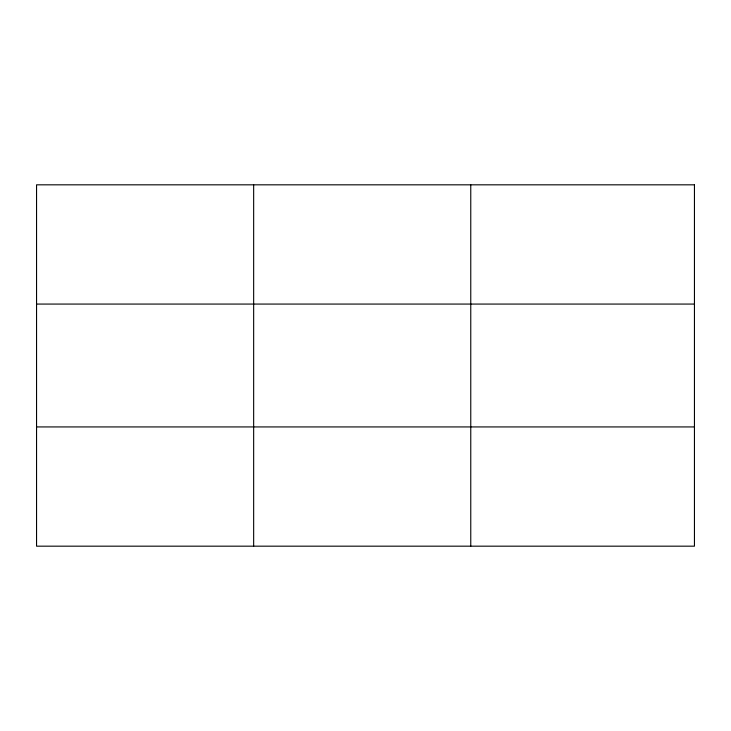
<?xml version="1.0" encoding="UTF-8"?>
<svg xmlns="http://www.w3.org/2000/svg" width="731" height="731" viewBox="0 0 731 731"><rect width="100%" height="100%" fill="white"/><g stroke="black" fill="none" stroke-linecap="round" stroke-linejoin="round"><path stroke-width="1.1" d="M253.657 546.176L253.657 184.824M470.764 546.176L470.764 184.824M36.55 304.069L694.45 304.069M36.55 426.931L694.45 426.931M694.45 184.824L694.45 546.176L36.55 546.176L36.55 184.824L694.45 184.824"/></g></svg>
